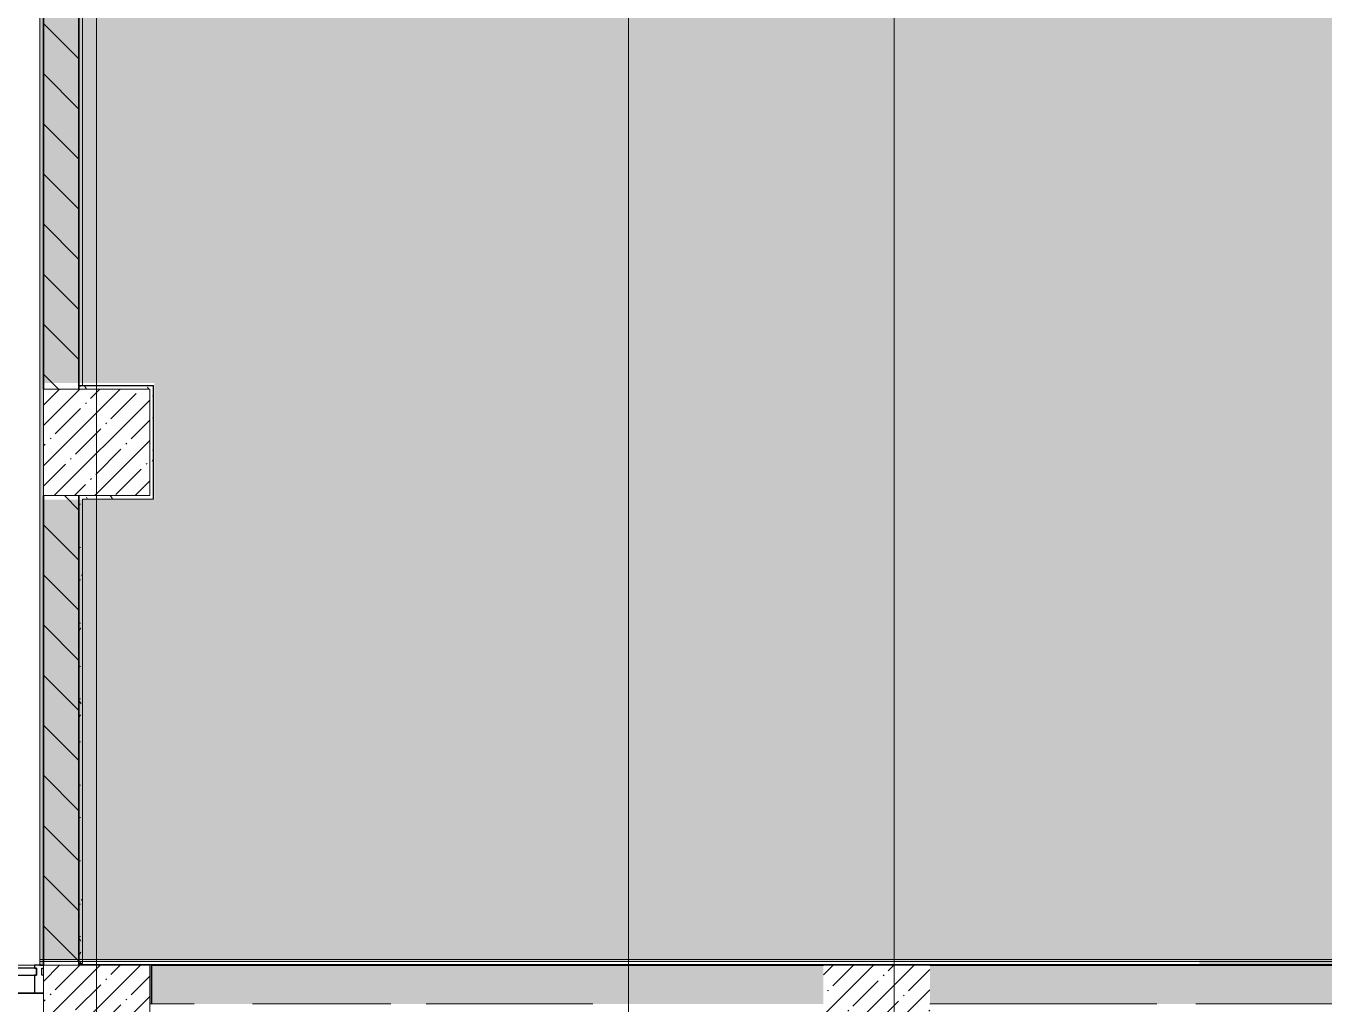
# Model space of a CAD drawing. Header units: millimetres. Extents: x 3914 to 443608, y -156176 to 78197.
# Drawn here: x 188576 to 195898, y -130997 to -125478 of the extents above; entities that cross this region are included whole.
import ezdxf

# ---------------------------------------------------------------- set-up
doc = ezdxf.new("R2010")
doc.units = ezdxf.units.MM
doc.linetypes.add('Осевая', pattern=[6350, 1270, -952.5, 3175, -952.5])
doc.layers.add('A-AREA-PATT-1', color=7, linetype='Continuous', lineweight=5, true_color=0xa5bae0, transparency=1)
for name, color, linetype, lineweight in [('A-FLOR', 7, 'Continuous', 9), ('A-GLAZ-CURT', 7, 'Continuous', 9), ('A-GLAZ-CURT-2', 7, 'Continuous', 25), ('A-GLAZ-CWMG', 7, 'Continuous', 9), ('A-GLAZ-CWMG-1', 7, 'Continuous', 25), ('A-WALL', 7, 'Continuous', 5), ('A-WALL-1', 7, 'Continuous', 35), ('I-WALL', 7, 'Continuous', 5), ('S-COLS', 7, 'Continuous', 9), ('S-COLS-1', 7, 'Continuous', 5), ('Оси', 7, 'Continuous', 9), ('Оси-2', 7, 'Осевая', 9)]:
    doc.layers.add(name, color=color, linetype=linetype, lineweight=lineweight)
doc.layers.add('A-WALL-FNSH-1', color=9, linetype='Continuous', lineweight=5, true_color=0x808080)
pattern_1 = [(45, (174964.42, -145977.62), (-114.04925, 114.04925), []), (45, (175078.47, -145977.62), (-114.04925, 114.04925), [201.612, -40.322, 6.706, -33.617])]
pattern_2 = [(0, (174964.42, -145977.62), (243.84, 60.96), [20.117, -162.763, 20.117, -162.763, -975.36]), (0, (174964.42, -145977.62), (243.84, 60.96), [-365.76, 20.117, -345.643, 20.117, -162.763, -426.72]), (0, (174964.42, -145977.62), (243.84, 60.96), [-914.4, 20.117, -101.803, 20.117, -284.683]), (120, (175055.86, -145947.14), (-174.71291, 180.69163), [20.117, -162.763, 20.117, -162.763, -975.36]), (120, (175055.86, -145947.14), (-174.71291, 180.69163), [-365.76, 20.117, -345.643, 20.117, -162.763, -426.72]), (120, (175055.86, -145947.14), (-174.71291, 180.69163), [-914.4, 20.117, -101.803, 20.117, -284.683]), (240, (175086.34, -145825.22), (-69.12709, -241.65163), [20.117, -162.763, 20.117, -162.763, -975.36]), (240, (175086.34, -145825.22), (-69.12709, -241.65163), [-365.76, 20.117, -345.643, 20.117, -162.763, -426.72]), (240, (175086.34, -145825.22), (-69.12709, -241.65163), [-914.4, 20.117, -101.803, 20.117, -284.683])]

# ---------------------------------------------------------------- blocks, each defined once
blk = doc.blocks.new('BSC_Колонна _Прямоугольная - 600х600-V294-Объем проектирования 2 этажа')
at = {"layer": 'S-COLS-1'}
h = blk.add_hatch(dxfattribs=at)
h.set_pattern_fill('FP_25', color=256, style=0, pattern_type=2)
h.set_pattern_definition([(45, (-14010, -14900), (-114.0493, 114.0493), []), (45, (-13895.95, -14900), (-114.0493, 114.0493), [201.612, -40.322, 6.706, -33.617])])
h.paths.add_polyline_path([(-166, -300), (300, -300), (300, 300), (-300, 299.6), (-299.7, -300)])
for p, q in [((300, 300), (-300, 300)), ((-300, 300), (-300, -300)), ((300, -300), (300, 300)), ((-300, -300), (300, -300))]:
    blk.add_line(p, q, dxfattribs=at)
blk = doc.blocks.new('BSC_Колонна _Прямоугольная - 600х600-23295697-Объем проектирования 2 этажа')
at = {"layer": 'S-COLS-1'}
h = blk.add_hatch(dxfattribs=at)
h.set_pattern_fill('FP_26', color=256, style=0, pattern_type=2)
h.set_pattern_definition([(45, (-14010, -18150), (-114.0493, 114.0493), []), (45, (-13895.95, -18150), (-114.0493, 114.0493), [201.612, -40.322, 6.706, -33.617])])
h.paths.add_polyline_path([(-137.7, -300), (300, -300), (300, 300), (-300, 300), (-299.7, -300)])
for p, q in [((300, 300), (-300, 300)), ((-300, 300), (-300, -300)), ((300, -300), (300, 300)), ((-300, -300), (300, -300))]:
    blk.add_line(p, q, dxfattribs=at)
blk = doc.blocks.new('Прямоугольный импост - Импост структурный с накладкой - 160мм-23997896-Объем проектирования 2 этажа')
at = {"layer": 'A-GLAZ-CWMG-1'}
for p, q in [((-50, 40), (-50, 140)), ((-50, 140), (-0.3, 140)), ((-40, 40), (-50, 40)), ((-50, -17), (-50, 0)), ((-50, 0), (-40, 0)), ((-40, 0), (-40, 40)), ((-10, 40), (-10, 0)), ((-0.3, 40), (-10, 40)), ((-10, 0), (-0.3, 0)), ((-0.3, -17), (-50, -17))]:
    blk.add_line(p, q, dxfattribs=at)
blk = doc.blocks.new('Системная панель - Стекло - 40мм-23997898-Объем проектирования 2 этажа')
at = {"layer": 'A-GLAZ-CURT-2'}
for p, q in [((420.1, 0), (-420.1, 0)), ((-420.1, 0), (-420.1, -40)), ((-420.1, -40), (420.1, -40)), ((420.1, -40), (420.1, 0))]:
    blk.add_line(p, q, dxfattribs=at)
blk = doc.blocks.new('Прямоугольный импост - Импост структурный с накладкой - 160мм-23771920-Объем проектирования 2 этажа')
at = {"layer": 'A-GLAZ-CWMG'}
for p, q in [((13660.3, 15200), (12840, 15200)), ((13660.3, 15043), (12840, 15043))]:
    blk.add_line(p, q, dxfattribs=at)

msp = doc.modelspace()

# ---------------------------------------------------------------- hatches: boundary and pattern name
at = {"layer": 'A-AREA-PATT-1'}
h = msp.add_hatch(color=256, dxfattribs=at)
h.paths.add_polyline_path([(197080.5, -132217.6), (197533.9, -132217.6), (197533.9, -131977.6), (195194.9, -131977.6), (195194.9, -132217.6), (196853.9, -132217.6)])
h.paths.add_polyline_path([(196848.9, -130997.6), (196853.9, -130997.6), (196853.9, -130887.6), (196848.9, -130887.6), (196848.9, -130627.6), (196843.4, -130627.6), (196843.4, -130597), (203514.4, -130597), (203514.4, -130546.8), (196854.4, -130546.8), (196854.4, -125477.6), (196874.4, -125477.6), (196874.4, -119707.2), (203514.4, -119707.2), (203514.4, -119632.1), (196848.9, -119632.1), (196848.9, -119123.1), (195179.9, -119123.1), (195179.9, -119495.9), (193700.2, -119495.9), (193700.2, -119703.1), (193049.2, -119703.1), (193047.6, -119498.1), (189744.9, -119498.1), (189744.4, -121318.1), (188674.4, -121318.1), (188674.7, -123751.1), (189299.9, -123751.1), (189299.9, -124403.1), (188674.4, -124403.1), (188674.7, -127493.1), (189299.9, -127493.1), (189299.9, -128151.1), (188674.4, -128151.1), (188676.2, -130752.1), (195194.9, -130752.1), (195194.9, -130774.2), (196843.4, -130776), (196843.4, -130777.6), (195194.9, -130777.6), (195194.9, -130997.6), (196035.8, -130997.6)])
msp.add_hatch(color=256, dxfattribs=at).paths.add_polyline_path([(195194.9, -130777.6), (196843.4, -130776), (196843.4, -130774.2), (195194.9, -130776.3)])
at = {"layer": 'I-WALL'}
h = msp.add_hatch(dxfattribs=at)
h.set_pattern_fill('FP_23', color=256, style=0, pattern_type=2)
h.set_pattern_definition([(135, (174964.42, -145977.62), (-141.4214, -141.4214), [])])
h.paths.add_polyline_path([(188674.7, -130777.6), (188874.7, -130777.6), (188874.7, -128127.6), (188674.7, -128127.6), (188674.7, -130752.1)])
h.paths.add_polyline_path([(188674.7, -127527.6), (188874.7, -127527.6), (188874.7, -124377.6), (188674.7, -124377.6), (188674.7, -127493.1)])
h.paths.add_polyline_path([(188674.7, -123777.6), (188874.7, -123777.6), (188874.7, -119677.6), (188674.7, -119677.6), (188674.7, -123751.1)])
h = msp.add_hatch(dxfattribs=at)
h.set_pattern_fill('FP_191', color=256, style=0, pattern_type=2)
h.set_pattern_definition(pattern_2)
h.paths.add_polyline_path([(188654.4, -130777.6), (188674.4, -130777.6), (188674.4, -121317.6), (188654.4, -121318.1), (188654.4, -129999.9)])
h = msp.add_hatch(dxfattribs=at)
h.set_pattern_fill('FP_191', color=256, style=0, pattern_type=2)
h.set_pattern_definition(pattern_2)
h.paths.add_polyline_path([(188874.7, -127527.6), (189274.4, -127527.6), (189274.4, -127507.6), (188874.7, -127507.6)])
h = msp.add_hatch(dxfattribs=at)
h.set_pattern_fill('FP_191', color=256, style=0, pattern_type=2)
h.set_pattern_definition(pattern_2)
h.paths.add_polyline_path([(189274.4, -128147.6), (189294.4, -128147.6), (189294.4, -127507.6), (189274.4, -127507.6), (189274.4, -128127.6)])
h = msp.add_hatch(dxfattribs=at)
h.set_pattern_fill('FP_191', color=256, style=0, pattern_type=2)
h.set_pattern_definition(pattern_2)
h.paths.add_polyline_path([(188874.7, -130767.6), (188894.7, -130767.6), (188894.7, -130757.6), (188874.7, -130757.6)])
h.paths.add_polyline_path([(188874.7, -130747.6), (188894.7, -130746.6), (188894.7, -128127.6), (188874.7, -128127.6), (188874.7, -130746.6)])
h = msp.add_hatch(dxfattribs=at)
h.set_pattern_fill('FP_191', color=256, style=0, pattern_type=2)
h.set_pattern_definition(pattern_2)
h.paths.add_polyline_path([(189273.8, -128147.6), (189274.4, -128147.6), (189274.4, -128127.6), (188894.7, -128127.6), (188895.7, -128147.6)])
h = msp.add_hatch(dxfattribs=at)
h.set_pattern_fill('FP_1', color=256, style=0, pattern_type=2)
h.set_pattern_definition(pattern_1)
h.paths.add_polyline_path([(205574.4, -130997.6), (205754.4, -130997.6), (205754.4, -130777.6), (205574.4, -130777.6), (205574.4, -130993.2)])
h.paths.add_polyline_path([(191774.4, -130997.6), (193074.7, -130997.3), (193074.7, -130777.6), (189284.4, -130777.6), (189284.4, -130997.6), (191699.4, -130997.6)])
h.paths.add_polyline_path([(204708.6, -130997.6), (204974.4, -130997.6), (204974.4, -130777.6), (201374.4, -130777.6), (201374.4, -130997.6), (203263.1, -130997.6)])
h.paths.add_polyline_path([(195174.4, -130997.6), (196874.4, -130997.6), (196874.4, -130777.6), (193674.7, -130777.6), (193674.7, -130997.6), (194954.4, -130997.6)])
h.paths.add_polyline_path([(200774.4, -130997.6), (200774.4, -130777.6), (197474.4, -130777.6), (197474.4, -130997.6), (197481.3, -130997.6)])
at = {"layer": 'S-COLS-1'}
h = msp.add_hatch(dxfattribs=at)
h.set_pattern_fill('FP_1', color=256, style=0, pattern_type=2)
h.set_pattern_definition(pattern_1)
h.paths.add_polyline_path([(193144.9, -131377.6), (193674.7, -131377.6), (193674.7, -130777.6), (193074.7, -130777.6), (193074.7, -131377.6)])

# ---------------------------------------------------------------- linework, layer by layer
at = {"layer": 'A-FLOR'}
for p, q in [((188874.7, -130773.3), (196843.4, -130773.3)), ((188874.7, -130774.2), (196843.4, -130774.2)), ((188674.4, -130793.7), (188674.4, -130833.7)), ((188674.4, -130794.6), (188674.4, -130834.6)), ((188674.4, -130936.7), (181744.4, -130936.7)), ((188674.4, -130937.6), (181744.4, -130937.6)), ((188674.4, -130933.7), (188674.4, -130996.7)), ((188674.4, -130934.6), (188674.4, -130997.6)), ((188674.4, -130936.7), (188674.4, -130996.7)), ((188674.4, -130937.6), (188674.4, -130997.6)), ((189274.4, -130996.7), (189524.4, -130996.7)), ((189854.4, -130996.7), (190634.4, -130996.7)), ((190834.4, -130996.7), (191774.4, -130996.7)), ((194954.4, -130996.7), (193674.7, -130996.7)), ((195174.4, -130996.7), (196874.4, -130996.7))]:
    msp.add_line(p, q, dxfattribs=at)
at = {"layer": 'A-WALL'}
for p, q in [((188894.7, -128147.6), (188894.7, -130767.6)), ((189294.4, -128147.6), (188894.7, -128147.6)), ((188894.7, -130746.6), (188895.7, -130746.6))]:
    msp.add_line(p, q, dxfattribs=at)
at = {"layer": 'A-WALL-1'}
for p, q in [((188674.4, -127527.6), (188674.4, -124397.6)), ((188674.7, -124377.6), (188674.7, -127527.6)), ((188874.7, -127527.6), (188874.7, -124377.6)), ((188884.7, -127507.6), (188874.7, -127507.6)), ((188674.4, -130777.6), (188674.4, -128127.6)), ((188674.7, -128127.6), (188674.7, -130777.6)), ((188874.7, -128127.6), (188874.7, -130777.6)), ((188874.7, -130767.6), (188894.7, -130767.6)), ((188654.4, -130777.6), (188674.4, -130777.6)), ((193074.7, -130777.6), (189284.4, -130777.6)), ((189284.4, -130777.6), (189284.4, -130997.6)), ((196874.4, -130777.6), (193674.7, -130777.6))]:
    msp.add_line(p, q, dxfattribs=at)
at = {"layer": 'A-WALL-FNSH-1'}
for p, q in [((188653.4, -121318.6), (188653.4, -130777.6)), ((188654.4, -130777.6), (188654.4, -121318.6)), ((188894.7, -124397.6), (188894.7, -127506.6)), ((188895.7, -127506.6), (188895.7, -124398.6)), ((188894.7, -127506.6), (188884.7, -127506.6)), ((188884.7, -127506.6), (188884.7, -127507.6)), ((188884.7, -127507.6), (189294.4, -127507.6)), ((189295.4, -127506.6), (188895.7, -127506.6)), ((189294.4, -127507.6), (189294.4, -128147.6)), ((189295.4, -128147.6), (189295.4, -127506.6)), ((188895.7, -130746.6), (188895.7, -128148.6)), ((188895.7, -128148.6), (189284.4, -128148.6)), ((189284.4, -128148.6), (189284.4, -128147.6)), ((189294.4, -128147.6), (189295.4, -128147.6)), ((188894.7, -130746.6), (188654.4, -130746.6)), ((188654.4, -130746.6), (188654.4, -130757.6)), ((188654.4, -130757.6), (196843.4, -130757.6)), ((196843.4, -130746.6), (188895.7, -130746.6)), ((188653.4, -130777.6), (188654.4, -130777.6))]:
    msp.add_line(p, q, dxfattribs=at)
at = {"layer": 'S-COLS-1'}
msp.add_line((193674.7, -130777.6), (193074.7, -130777.6), dxfattribs=at)
at = {"layer": 'Оси'}
for points in [[(188974.4, -147883.9), (188974.4, -142883.9), (188974.4, -123579.5), (188974.4, -118579.5)], [(191974.4, -147883.9), (191974.4, -142883.9), (191974.4, -123579.5), (191974.4, -118579.5)], [(193474.4, -147883.9), (193474.4, -142883.9), (193474.4, -123579.5), (193474.4, -118579.5)]]:
    msp.add_lwpolyline(points, dxfattribs=at)
at = {"layer": 'Оси-2'}
for p, q in [((188974.4, -142882.9), (188974.4, -123578.6)), ((191974.4, -142882.9), (191974.4, -123578.6)), ((193474.4, -142882.9), (193474.4, -123578.6))]:
    msp.add_line(p, q, dxfattribs=at)

# ---------------------------------------------------------------- block references
at = {"layer": 'A-GLAZ-CURT'}
msp.add_blockref('Системная панель - Стекло - 40мм-23997898-Объем проектирования 2 этажа', (188214.5, -130794.6), dxfattribs=at)
at = {"layer": 'A-GLAZ-CWMG'}
msp.add_blockref('Прямоугольный импост - Импост структурный с накладкой - 160мм-23771920-Объем проектирования 2 этажа', (174964.4, -145977.6), dxfattribs=at)
at = {"layer": 'A-GLAZ-CWMG', "extrusion": (0, 0, -1), "rotation": 180}
msp.add_blockref('Прямоугольный импост - Импост структурный с накладкой - 160мм-23997896-Объем проектирования 2 этажа', (-188674.7, -130794.6), dxfattribs=at)
at = {"layer": 'S-COLS'}
for name, p in [('BSC_Колонна _Прямоугольная - 600х600-23295697-Объем проектирования 2 этажа', (188974.4, -127827.6)), ('BSC_Колонна _Прямоугольная - 600х600-V294-Объем проектирования 2 этажа', (188974.4, -131077.6))]:
    msp.add_blockref(name, p, dxfattribs=at)

doc.saveas('drawing.dxf')
